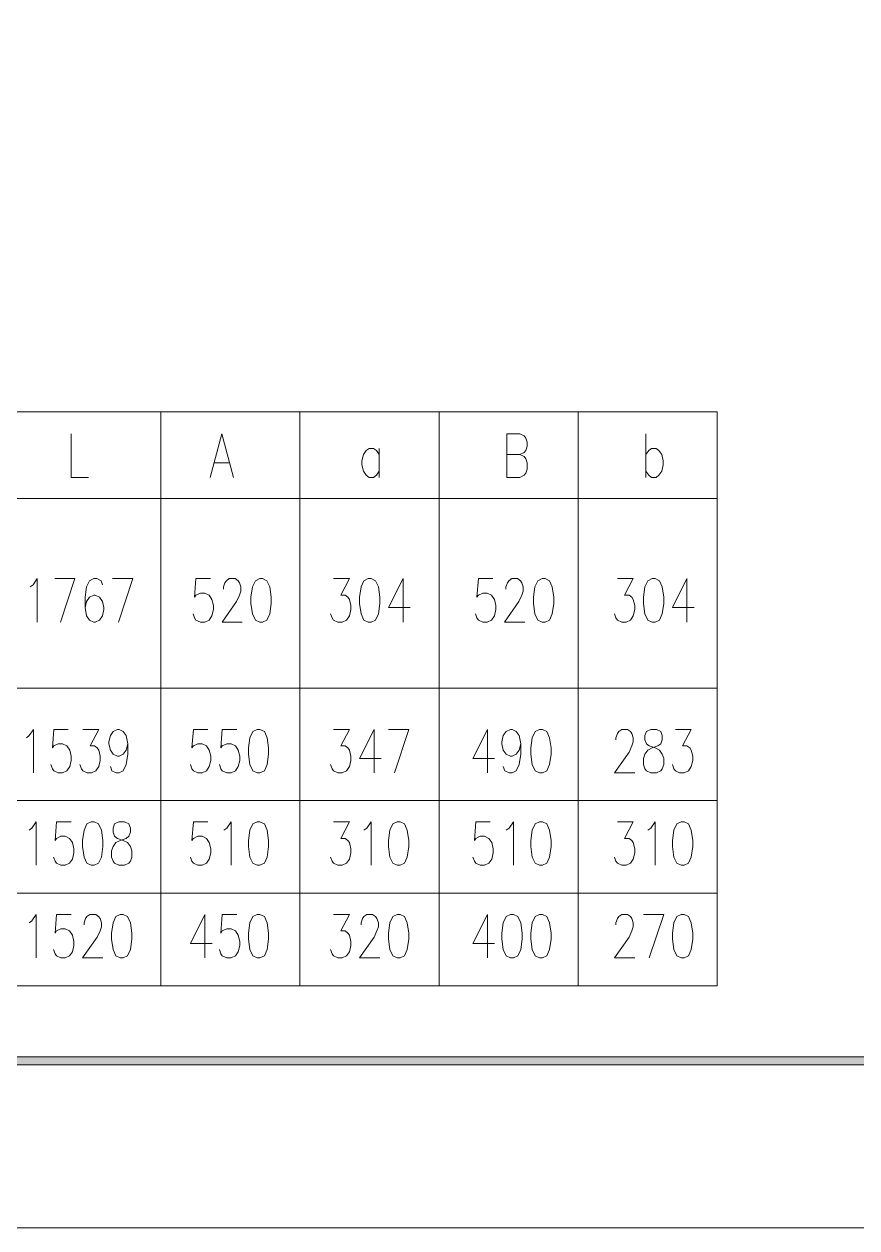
# Model space of a CAD drawing. Header units: millimetres. Extents: x 0 to 414, y 0 to 292.
# Drawn here: x 106.5 to 155.6, y 0 to 70.9 of the extents above; entities that cross this region are included whole.
import ezdxf

# ---------------------------------------------------------------- set-up
doc = ezdxf.new("R2010")
doc.units = ezdxf.units.MM

msp = doc.modelspace()

# ---------------------------------------------------------------- hatches: boundary and pattern name
h = msp.add_hatch(color=0)
h.dxf.hatch_style = 2
h.paths.add_polyline_path([(20.976167, 9.609667), (21.448889, 10.085917), (403.997583, 10.085917), (404.473833, 9.609667)])

# ---------------------------------------------------------------- linework, layer by layer
at = {"color": 0, "lineweight": 0}
for points in [[(0, 0), (0, 292.466889), (414.0835, 292.466889), (414.0835, 0)], [(120.385417, 38.251694), (120.131417, 38.128222), (119.962083, 37.764861), (119.873889, 37.154556), (119.873889, 36.787667), (119.962083, 36.177361), (120.131417, 35.814), (120.385417, 35.690528), (120.558278, 35.690528), (120.812278, 35.814), (120.985139, 36.177361), (121.069806, 36.787667), (121.069806, 37.154556), (120.985139, 37.764861), (120.812278, 38.128222), (120.558278, 38.251694)], [(126.784806, 38.251694), (126.530806, 38.128222), (126.357944, 37.764861), (126.273278, 37.154556), (126.273278, 36.787667), (126.357944, 36.177361), (126.530806, 35.814), (126.784806, 35.690528), (126.954139, 35.690528), (127.211667, 35.814), (127.381, 36.177361), (127.469194, 36.787667), (127.469194, 37.154556), (127.381, 37.764861), (127.211667, 38.128222), (126.954139, 38.251694)], [(137.033, 38.251694), (136.779, 38.128222), (136.606139, 37.764861), (136.521472, 37.154556), (136.521472, 36.787667), (136.606139, 36.177361), (136.779, 35.814), (137.033, 35.690528), (137.205861, 35.690528), (137.459861, 35.814), (137.632722, 36.177361), (137.717389, 36.787667), (137.717389, 37.154556), (137.632722, 37.764861), (137.459861, 38.128222), (137.205861, 38.251694)], [(143.520583, 38.251694), (143.263056, 38.128222), (143.093722, 37.764861), (143.009056, 37.154556), (143.009056, 36.787667), (143.093722, 36.177361), (143.263056, 35.814), (143.520583, 35.690528), (143.689917, 35.690528), (143.947444, 35.814), (144.116778, 36.177361), (144.201444, 36.787667), (144.201444, 37.154556), (144.116778, 37.764861), (143.947444, 38.128222), (143.689917, 38.251694)], [(120.233722, 29.372278), (119.976194, 29.248806), (119.806861, 28.881917), (119.722194, 28.275139), (119.722194, 27.90825), (119.806861, 27.297944), (119.976194, 26.931056), (120.233722, 26.811111), (120.403056, 26.811111), (120.660583, 26.931056), (120.829917, 27.297944), (120.914583, 27.90825), (120.914583, 28.275139), (120.829917, 28.881917), (120.660583, 29.248806), (120.403056, 29.372278)], [(136.881306, 29.372278), (136.623778, 29.248806), (136.454444, 28.881917), (136.36625, 28.275139), (136.36625, 27.90825), (136.454444, 27.297944), (136.623778, 26.931056), (136.881306, 26.811111), (137.050639, 26.811111), (137.304639, 26.931056), (137.4775, 27.297944), (137.562167, 27.90825), (137.562167, 28.275139), (137.4775, 28.881917), (137.304639, 29.248806), (137.050639, 29.372278)], [(143.435917, 29.372278), (143.178389, 29.248806), (143.093722, 29.005389), (143.093722, 28.761972), (143.178389, 28.518556), (143.347722, 28.395083), (143.689917, 28.275139), (143.947444, 28.151667), (144.116778, 27.90825), (144.201444, 27.664833), (144.201444, 27.297944), (144.116778, 27.054528), (144.032111, 26.931056), (143.774583, 26.811111), (143.435917, 26.811111), (143.178389, 26.931056), (143.093722, 27.054528), (143.009056, 27.297944), (143.009056, 27.664833), (143.093722, 27.90825), (143.263056, 28.151667), (143.520583, 28.275139), (143.85925, 28.395083), (144.032111, 28.518556), (144.116778, 28.761972), (144.116778, 29.005389), (144.032111, 29.248806), (143.774583, 29.372278)], [(110.461778, 23.925389), (110.207778, 23.801917), (110.034917, 23.438556), (109.95025, 22.82825), (109.95025, 22.461361), (110.034917, 21.851056), (110.207778, 21.487694), (110.461778, 21.364222), (110.634639, 21.364222), (110.888639, 21.487694), (111.0615, 21.851056), (111.146167, 22.461361), (111.146167, 22.82825), (111.0615, 23.438556), (110.888639, 23.801917), (110.634639, 23.925389)], [(112.084556, 23.925389), (111.827028, 23.801917), (111.742361, 23.5585), (111.742361, 23.315083), (111.827028, 23.071667), (111.999889, 22.948194), (112.342083, 22.82825), (112.596083, 22.704778), (112.768944, 22.461361), (112.853611, 22.217944), (112.853611, 21.851056), (112.768944, 21.607639), (112.68075, 21.487694), (112.42675, 21.364222), (112.084556, 21.364222), (111.827028, 21.487694), (111.742361, 21.607639), (111.657694, 21.851056), (111.657694, 22.217944), (111.742361, 22.461361), (111.915222, 22.704778), (112.169222, 22.82825), (112.511417, 22.948194), (112.68075, 23.071667), (112.768944, 23.315083), (112.768944, 23.5585), (112.68075, 23.801917), (112.42675, 23.925389)], [(120.233722, 23.925389), (119.976194, 23.801917), (119.806861, 23.438556), (119.722194, 22.82825), (119.722194, 22.461361), (119.806861, 21.851056), (119.976194, 21.487694), (120.233722, 21.364222), (120.403056, 21.364222), (120.660583, 21.487694), (120.829917, 21.851056), (120.914583, 22.461361), (120.914583, 22.82825), (120.829917, 23.438556), (120.660583, 23.801917), (120.403056, 23.925389)], [(128.49225, 23.925389), (128.234722, 23.801917), (128.065389, 23.438556), (127.980722, 22.82825), (127.980722, 22.461361), (128.065389, 21.851056), (128.234722, 21.487694), (128.49225, 21.364222), (128.661583, 21.364222), (128.919111, 21.487694), (129.088444, 21.851056), (129.173111, 22.461361), (129.173111, 22.82825), (129.088444, 23.438556), (128.919111, 23.801917), (128.661583, 23.925389)], [(136.881306, 23.925389), (136.623778, 23.801917), (136.454444, 23.438556), (136.36625, 22.82825), (136.36625, 22.461361), (136.454444, 21.851056), (136.623778, 21.487694), (136.881306, 21.364222), (137.050639, 21.364222), (137.304639, 21.487694), (137.4775, 21.851056), (137.562167, 22.461361), (137.562167, 22.82825), (137.4775, 23.438556), (137.304639, 23.801917), (137.050639, 23.925389)], [(145.228028, 23.925389), (144.9705, 23.801917), (144.801167, 23.438556), (144.712972, 22.82825), (144.712972, 22.461361), (144.801167, 21.851056), (144.9705, 21.487694), (145.228028, 21.364222), (145.397361, 21.364222), (145.654889, 21.487694), (145.824222, 21.851056), (145.908889, 22.461361), (145.908889, 22.82825), (145.824222, 23.438556), (145.654889, 23.801917), (145.397361, 23.925389)], [(112.169222, 18.467917), (111.915222, 18.344444), (111.742361, 17.981083), (111.657694, 17.370778), (111.657694, 17.003889), (111.742361, 16.397111), (111.915222, 16.030222), (112.169222, 15.90675), (112.342083, 15.90675), (112.596083, 16.030222), (112.768944, 16.397111), (112.853611, 17.003889), (112.853611, 17.370778), (112.768944, 17.981083), (112.596083, 18.344444), (112.342083, 18.467917)], [(120.233722, 18.467917), (119.976194, 18.344444), (119.806861, 17.981083), (119.722194, 17.370778), (119.722194, 17.003889), (119.806861, 16.397111), (119.976194, 16.030222), (120.233722, 15.90675), (120.403056, 15.90675), (120.660583, 16.030222), (120.829917, 16.397111), (120.914583, 17.003889), (120.914583, 17.370778), (120.829917, 17.981083), (120.660583, 18.344444), (120.403056, 18.467917)], [(128.49225, 18.467917), (128.234722, 18.344444), (128.065389, 17.981083), (127.980722, 17.370778), (127.980722, 17.003889), (128.065389, 16.397111), (128.234722, 16.030222), (128.49225, 15.90675), (128.661583, 15.90675), (128.919111, 16.030222), (129.088444, 16.397111), (129.173111, 17.003889), (129.173111, 17.370778), (129.088444, 17.981083), (128.919111, 18.344444), (128.661583, 18.467917)], [(135.173861, 18.467917), (134.916333, 18.344444), (134.747, 17.981083), (134.662333, 17.370778), (134.662333, 17.003889), (134.747, 16.397111), (134.916333, 16.030222), (135.173861, 15.90675), (135.343194, 15.90675), (135.600722, 16.030222), (135.770056, 16.397111), (135.854722, 17.003889), (135.854722, 17.370778), (135.770056, 17.981083), (135.600722, 18.344444), (135.343194, 18.467917)], [(136.881306, 18.467917), (136.623778, 18.344444), (136.454444, 17.981083), (136.36625, 17.370778), (136.36625, 17.003889), (136.454444, 16.397111), (136.623778, 16.030222), (136.881306, 15.90675), (137.050639, 15.90675), (137.304639, 16.030222), (137.4775, 16.397111), (137.562167, 17.003889), (137.562167, 17.370778), (137.4775, 17.981083), (137.304639, 18.344444), (137.050639, 18.467917)], [(145.228028, 18.467917), (144.9705, 18.344444), (144.801167, 17.981083), (144.712972, 17.370778), (144.712972, 17.003889), (144.801167, 16.397111), (144.9705, 16.030222), (145.228028, 15.90675), (145.397361, 15.90675), (145.654889, 16.030222), (145.824222, 16.397111), (145.908889, 17.003889), (145.908889, 17.370778), (145.824222, 17.981083), (145.654889, 18.344444), (145.397361, 18.467917)], [(20.976167, 9.609667), (21.448889, 10.085917), (403.997583, 10.085917), (404.473833, 9.609667)]]:
    msp.add_lwpolyline(points, close=True, dxfattribs=at)
for points in [[(55.453139, 48.083611), (147.35175, 48.083611)], [(114.561056, 48.083611), (114.561056, 14.266333)], [(122.759611, 48.083611), (122.759611, 14.266333)], [(130.958167, 48.083611), (130.958167, 14.266333)], [(139.156722, 48.083611), (139.156722, 14.266333)], [(147.35175, 48.083611), (147.35175, 14.266333)], [(109.269389, 46.778333), (109.269389, 44.217167), (110.292444, 44.217167)], [(118.148806, 46.778333), (117.467944, 44.217167)], [(118.148806, 46.778333), (118.833194, 44.217167)], [(134.958667, 46.778333), (134.958667, 44.217167)], [(134.958667, 46.778333), (135.727722, 46.778333), (135.981722, 46.658389), (136.069917, 46.534917), (136.154583, 46.2915), (136.154583, 46.048083), (136.069917, 45.804667), (135.981722, 45.681194), (135.727722, 45.557722)], [(143.150167, 46.778333), (143.150167, 44.217167)], [(127.437444, 45.557722), (127.268111, 45.804667), (127.098778, 45.924611), (126.84125, 45.924611), (126.671917, 45.804667), (126.499056, 45.557722), (126.414389, 45.194361), (126.414389, 44.950944), (126.499056, 44.584056), (126.671917, 44.340639), (126.84125, 44.217167), (127.098778, 44.217167), (127.268111, 44.340639), (127.437444, 44.584056)], [(127.437444, 45.924611), (127.437444, 44.217167)], [(134.958667, 45.557722), (135.727722, 45.557722), (135.981722, 45.437778), (136.069917, 45.314306), (136.154583, 45.070889), (136.154583, 44.707528), (136.069917, 44.460583), (135.981722, 44.340639), (135.727722, 44.217167), (134.958667, 44.217167)], [(143.150167, 45.557722), (143.3195, 45.804667), (143.488833, 45.924611), (143.746361, 45.924611), (143.915694, 45.804667), (144.088556, 45.557722), (144.173222, 45.194361), (144.173222, 44.950944), (144.088556, 44.584056), (143.915694, 44.340639), (143.746361, 44.217167), (143.488833, 44.217167), (143.3195, 44.340639), (143.150167, 44.584056)], [(117.721944, 45.070889), (118.575667, 45.070889)], [(55.453139, 42.964806), (147.35175, 42.964806)], [(106.852861, 37.764861), (107.025722, 37.884806), (107.279722, 38.251694), (107.279722, 35.690528)], [(108.306306, 38.251694), (109.498694, 38.251694)], [(109.498694, 38.251694), (108.644972, 35.690528)], [(111.121472, 37.884806), (111.036806, 38.128222), (110.779278, 38.251694), (110.609944, 38.251694), (110.352417, 38.128222), (110.183083, 37.764861), (110.098417, 37.154556), (110.098417, 36.54425), (110.183083, 36.057417), (110.352417, 35.814), (110.609944, 35.690528), (110.694611, 35.690528), (110.952139, 35.814), (111.121472, 36.057417), (111.206139, 36.424306), (111.206139, 36.54425), (111.121472, 36.911139), (110.952139, 37.154556), (110.694611, 37.2745), (110.609944, 37.2745), (110.352417, 37.154556), (110.183083, 36.911139), (110.098417, 36.54425)], [(111.717667, 38.251694), (112.913583, 38.251694)], [(112.913583, 38.251694), (112.059861, 35.690528)], [(117.485583, 38.251694), (116.631861, 38.251694), (116.547194, 37.154556), (116.631861, 37.2745), (116.889389, 37.397972), (117.143389, 37.397972), (117.400917, 37.2745), (117.57025, 37.031083), (117.654917, 36.667722), (117.654917, 36.424306), (117.57025, 36.057417), (117.400917, 35.814), (117.143389, 35.690528), (116.889389, 35.690528), (116.631861, 35.814), (116.547194, 35.933944), (116.462528, 36.177361)], [(118.254639, 37.641389), (118.254639, 37.764861), (118.339306, 38.008278), (118.423972, 38.128222), (118.593306, 38.251694), (118.9355, 38.251694), (119.108361, 38.128222), (119.193028, 38.008278), (119.277694, 37.764861), (119.277694, 37.521444), (119.193028, 37.2745), (119.020167, 36.911139), (118.166444, 35.690528), (119.362361, 35.690528)], [(124.735167, 38.251694), (125.677083, 38.251694), (125.162028, 37.2745), (125.419556, 37.2745), (125.588889, 37.154556), (125.677083, 37.031083), (125.76175, 36.667722), (125.76175, 36.424306), (125.677083, 36.057417), (125.504222, 35.814), (125.250222, 35.690528), (124.992694, 35.690528), (124.735167, 35.814), (124.6505, 35.933944), (124.565833, 36.177361)], [(128.834444, 38.251694), (127.980722, 36.54425), (129.261306, 36.54425)], [(128.834444, 38.251694), (128.834444, 35.690528)], [(134.133167, 38.251694), (133.279444, 38.251694), (133.194778, 37.154556), (133.279444, 37.2745), (133.533444, 37.397972), (133.790972, 37.397972), (134.044972, 37.2745), (134.217833, 37.031083), (134.3025, 36.667722), (134.3025, 36.424306), (134.217833, 36.057417), (134.044972, 35.814), (133.790972, 35.690528), (133.533444, 35.690528), (133.279444, 35.814), (133.194778, 35.933944), (133.106583, 36.177361)], [(134.898694, 37.641389), (134.898694, 37.764861), (134.986889, 38.008278), (135.071556, 38.128222), (135.240889, 38.251694), (135.583083, 38.251694), (135.752417, 38.128222), (135.840611, 38.008278), (135.925278, 37.764861), (135.925278, 37.521444), (135.840611, 37.2745), (135.66775, 36.911139), (134.814028, 35.690528), (136.009944, 35.690528)], [(141.470944, 38.251694), (142.409333, 38.251694), (141.897806, 37.2745), (142.155333, 37.2745), (142.324667, 37.154556), (142.409333, 37.031083), (142.494, 36.667722), (142.494, 36.424306), (142.409333, 36.057417), (142.24, 35.814), (141.982472, 35.690528), (141.728472, 35.690528), (141.470944, 35.814), (141.386278, 35.933944), (141.301611, 36.177361)], [(145.566694, 38.251694), (144.712972, 36.54425), (145.993556, 36.54425)], [(145.566694, 38.251694), (145.566694, 35.690528)], [(55.453139, 31.802917), (147.35175, 31.802917)], [(106.634139, 28.881917), (106.803472, 29.005389), (107.061, 29.372278), (107.061, 26.811111)], [(109.107111, 29.372278), (108.253389, 29.372278), (108.168722, 28.275139), (108.253389, 28.395083), (108.510917, 28.518556), (108.764917, 28.518556), (109.022444, 28.395083), (109.191778, 28.151667), (109.279972, 27.784778), (109.279972, 27.541361), (109.191778, 27.178), (109.022444, 26.931056), (108.764917, 26.811111), (108.510917, 26.811111), (108.253389, 26.931056), (108.168722, 27.054528), (108.084056, 27.297944)], [(109.960833, 29.372278), (110.899222, 29.372278), (110.387694, 28.395083), (110.645222, 28.395083), (110.814556, 28.275139), (110.899222, 28.151667), (110.983889, 27.784778), (110.983889, 27.541361), (110.899222, 27.178), (110.729889, 26.931056), (110.472361, 26.811111), (110.218361, 26.811111), (109.960833, 26.931056), (109.876167, 27.054528), (109.7915, 27.297944)], [(112.606667, 28.518556), (112.522, 28.151667), (112.349139, 27.90825), (112.095139, 27.784778), (112.010472, 27.784778), (111.752944, 27.90825), (111.583611, 28.151667), (111.498944, 28.518556), (111.498944, 28.6385), (111.583611, 29.005389), (111.752944, 29.248806), (112.010472, 29.372278), (112.095139, 29.372278), (112.349139, 29.248806), (112.522, 29.005389), (112.606667, 28.518556), (112.606667, 27.90825), (112.522, 27.297944), (112.349139, 26.931056), (112.095139, 26.811111), (111.922278, 26.811111), (111.668278, 26.931056), (111.583611, 27.178)], [(117.330361, 29.372278), (116.476639, 29.372278), (116.391972, 28.275139), (116.476639, 28.395083), (116.734167, 28.518556), (116.988167, 28.518556), (117.245694, 28.395083), (117.415028, 28.151667), (117.503222, 27.784778), (117.503222, 27.541361), (117.415028, 27.178), (117.245694, 26.931056), (116.988167, 26.811111), (116.734167, 26.811111), (116.476639, 26.931056), (116.391972, 27.054528), (116.307306, 27.297944)], [(119.037806, 29.372278), (118.184083, 29.372278), (118.099417, 28.275139), (118.184083, 28.395083), (118.441611, 28.518556), (118.695611, 28.518556), (118.953139, 28.395083), (119.122472, 28.151667), (119.207139, 27.784778), (119.207139, 27.541361), (119.122472, 27.178), (118.953139, 26.931056), (118.695611, 26.811111), (118.441611, 26.811111), (118.184083, 26.931056), (118.099417, 27.054528), (118.01475, 27.297944)], [(124.735167, 29.372278), (125.677083, 29.372278), (125.162028, 28.395083), (125.419556, 28.395083), (125.588889, 28.275139), (125.677083, 28.151667), (125.76175, 27.784778), (125.76175, 27.541361), (125.677083, 27.178), (125.504222, 26.931056), (125.250222, 26.811111), (124.992694, 26.811111), (124.735167, 26.931056), (124.6505, 27.054528), (124.565833, 27.297944)], [(127.127, 29.372278), (126.273278, 27.664833), (127.553861, 27.664833)], [(127.127, 29.372278), (127.127, 26.811111)], [(127.980722, 29.372278), (129.173111, 29.372278)], [(129.173111, 29.372278), (128.322917, 26.811111)], [(133.808611, 29.372278), (132.954889, 27.664833), (134.235472, 27.664833)], [(133.808611, 29.372278), (133.808611, 26.811111)], [(135.770056, 28.518556), (135.685389, 28.151667), (135.512528, 27.90825), (135.258528, 27.784778), (135.173861, 27.784778), (134.916333, 27.90825), (134.747, 28.151667), (134.662333, 28.518556), (134.662333, 28.6385), (134.747, 29.005389), (134.916333, 29.248806), (135.173861, 29.372278), (135.258528, 29.372278), (135.512528, 29.248806), (135.685389, 29.005389), (135.770056, 28.518556), (135.770056, 27.90825), (135.685389, 27.297944), (135.512528, 26.931056), (135.258528, 26.811111), (135.085667, 26.811111), (134.831667, 26.931056), (134.747, 27.178)], [(141.386278, 28.761972), (141.386278, 28.881917), (141.470944, 29.128861), (141.555611, 29.248806), (141.728472, 29.372278), (142.067139, 29.372278), (142.24, 29.248806), (142.324667, 29.128861), (142.409333, 28.881917), (142.409333, 28.6385), (142.324667, 28.395083), (142.155333, 28.028194), (141.301611, 26.811111), (142.494, 26.811111)], [(144.885833, 29.372278), (145.824222, 29.372278), (145.312694, 28.395083), (145.566694, 28.395083), (145.739556, 28.275139), (145.824222, 28.151667), (145.908889, 27.784778), (145.908889, 27.541361), (145.824222, 27.178), (145.654889, 26.931056), (145.397361, 26.811111), (145.139833, 26.811111), (144.885833, 26.931056), (144.801167, 27.054528), (144.712972, 27.297944)], [(55.453139, 25.181278), (147.35175, 25.181278)], [(106.792889, 23.438556), (106.96575, 23.5585), (107.21975, 23.925389), (107.21975, 21.364222)], [(109.269389, 23.925389), (108.415667, 23.925389), (108.331, 22.82825), (108.415667, 22.948194), (108.669667, 23.071667), (108.927194, 23.071667), (109.184722, 22.948194), (109.354056, 22.704778), (109.438722, 22.341417), (109.438722, 22.098), (109.354056, 21.731111), (109.184722, 21.487694), (108.927194, 21.364222), (108.669667, 21.364222), (108.415667, 21.487694), (108.331, 21.607639), (108.242806, 21.851056)], [(117.330361, 23.925389), (116.476639, 23.925389), (116.391972, 22.82825), (116.476639, 22.948194), (116.734167, 23.071667), (116.988167, 23.071667), (117.245694, 22.948194), (117.415028, 22.704778), (117.503222, 22.341417), (117.503222, 22.098), (117.415028, 21.731111), (117.245694, 21.487694), (116.988167, 21.364222), (116.734167, 21.364222), (116.476639, 21.487694), (116.391972, 21.607639), (116.307306, 21.851056)], [(118.26875, 23.438556), (118.441611, 23.5585), (118.695611, 23.925389), (118.695611, 21.364222)], [(124.735167, 23.925389), (125.677083, 23.925389), (125.162028, 22.948194), (125.419556, 22.948194), (125.588889, 22.82825), (125.677083, 22.704778), (125.76175, 22.341417), (125.76175, 22.098), (125.677083, 21.731111), (125.504222, 21.487694), (125.250222, 21.364222), (124.992694, 21.364222), (124.735167, 21.487694), (124.6505, 21.607639), (124.565833, 21.851056)], [(126.530806, 23.438556), (126.700139, 23.5585), (126.954139, 23.925389), (126.954139, 21.364222)], [(133.977944, 23.925389), (133.124222, 23.925389), (133.039556, 22.82825), (133.124222, 22.948194), (133.38175, 23.071667), (133.63575, 23.071667), (133.893278, 22.948194), (134.062611, 22.704778), (134.147278, 22.341417), (134.147278, 22.098), (134.062611, 21.731111), (133.893278, 21.487694), (133.63575, 21.364222), (133.38175, 21.364222), (133.124222, 21.487694), (133.039556, 21.607639), (132.954889, 21.851056)], [(134.916333, 23.438556), (135.085667, 23.5585), (135.343194, 23.925389), (135.343194, 21.364222)], [(141.470944, 23.925389), (142.409333, 23.925389), (141.897806, 22.948194), (142.155333, 22.948194), (142.324667, 22.82825), (142.409333, 22.704778), (142.494, 22.341417), (142.494, 22.098), (142.409333, 21.731111), (142.24, 21.487694), (141.982472, 21.364222), (141.728472, 21.364222), (141.470944, 21.487694), (141.386278, 21.607639), (141.301611, 21.851056)], [(143.263056, 23.438556), (143.435917, 23.5585), (143.689917, 23.925389), (143.689917, 21.364222)], [(55.453139, 19.723806), (147.35175, 19.723806)], [(106.792889, 17.981083), (106.96575, 18.101028), (107.21975, 18.467917), (107.21975, 15.90675)], [(109.269389, 18.467917), (108.415667, 18.467917), (108.331, 17.370778), (108.415667, 17.49425), (108.669667, 17.614194), (108.927194, 17.614194), (109.184722, 17.49425), (109.354056, 17.247306), (109.438722, 16.883944), (109.438722, 16.640528), (109.354056, 16.273639), (109.184722, 16.030222), (108.927194, 15.90675), (108.669667, 15.90675), (108.415667, 16.030222), (108.331, 16.150167), (108.242806, 16.397111)], [(110.034917, 17.857611), (110.034917, 17.981083), (110.123111, 18.2245), (110.207778, 18.344444), (110.377111, 18.467917), (110.719306, 18.467917), (110.888639, 18.344444), (110.976833, 18.2245), (111.0615, 17.981083), (111.0615, 17.737667), (110.976833, 17.49425), (110.803972, 17.127361), (109.95025, 15.90675), (111.146167, 15.90675)], [(117.161028, 18.467917), (116.307306, 16.760472), (117.587889, 16.760472)], [(117.161028, 18.467917), (117.161028, 15.90675)], [(119.037806, 18.467917), (118.184083, 18.467917), (118.099417, 17.370778), (118.184083, 17.49425), (118.441611, 17.614194), (118.695611, 17.614194), (118.953139, 17.49425), (119.122472, 17.247306), (119.207139, 16.883944), (119.207139, 16.640528), (119.122472, 16.273639), (118.953139, 16.030222), (118.695611, 15.90675), (118.441611, 15.90675), (118.184083, 16.030222), (118.099417, 16.150167), (118.01475, 16.397111)], [(124.735167, 18.467917), (125.677083, 18.467917), (125.162028, 17.49425), (125.419556, 17.49425), (125.588889, 17.370778), (125.677083, 17.247306), (125.76175, 16.883944), (125.76175, 16.640528), (125.677083, 16.273639), (125.504222, 16.030222), (125.250222, 15.90675), (124.992694, 15.90675), (124.735167, 16.030222), (124.6505, 16.150167), (124.565833, 16.397111)], [(126.357944, 17.857611), (126.357944, 17.981083), (126.442611, 18.2245), (126.530806, 18.344444), (126.700139, 18.467917), (127.042333, 18.467917), (127.211667, 18.344444), (127.296333, 18.2245), (127.381, 17.981083), (127.381, 17.737667), (127.296333, 17.49425), (127.127, 17.127361), (126.273278, 15.90675), (127.469194, 15.90675)], [(133.808611, 18.467917), (132.954889, 16.760472), (134.235472, 16.760472)], [(133.808611, 18.467917), (133.808611, 15.90675)], [(141.386278, 17.857611), (141.386278, 17.981083), (141.470944, 18.2245), (141.555611, 18.344444), (141.728472, 18.467917), (142.067139, 18.467917), (142.24, 18.344444), (142.324667, 18.2245), (142.409333, 17.981083), (142.409333, 17.737667), (142.324667, 17.49425), (142.155333, 17.127361), (141.301611, 15.90675), (142.494, 15.90675)], [(143.009056, 18.467917), (144.201444, 18.467917)], [(144.201444, 18.467917), (143.347722, 15.90675)], [(55.453139, 14.266333), (147.35175, 14.266333)]]:
    msp.add_lwpolyline(points, dxfattribs=at)

doc.saveas('drawing.dxf')
